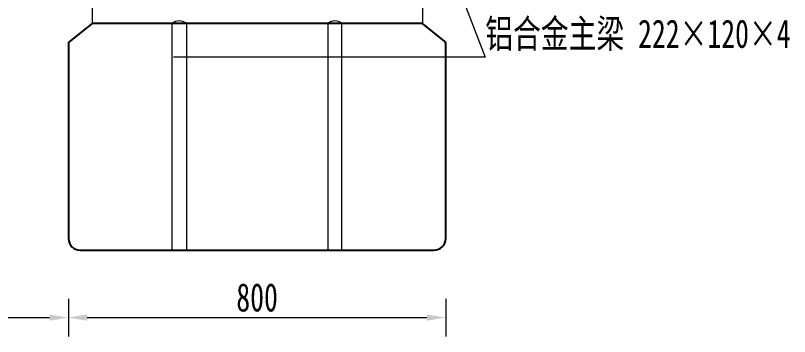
# Model space of a CAD drawing. Extents: x 36536 to 256213, y 18389 to 106449.
# Drawn here: x 249107 to 250748, y 82737 to 83417 of the extents above; entities that cross this region are included whole.
import ezdxf
from ezdxf import colors
from ezdxf.entities.mleader import LeaderData, LeaderLine
from ezdxf.math import Vec2, Vec3

# ---------------------------------------------------------------- set-up
doc = ezdxf.new("R2010")
doc.units = 0
doc.header["$LTSCALE"] = 1000
doc.header["$MEASUREMENT"] = 0
doc.layers.add('01-细实线', color=3, linetype='Continuous', lineweight=18)
doc.layers.add('02-标注', color=3, linetype='Continuous', lineweight=18)
doc.styles.add('3.0号字-阿文', font='', dxfattribs={"width": 0.72})
doc.styles.get('3.0号字-阿文').set_extended_font_data('FangSong_GB2312')
doc.dimstyles.new('1：20阿文', dxfattribs={"dimtxt": 3, "dimasz": 2, "dimexe": 2, "dimexo": 0, "dimtad": 1, "dimdec": 0, "dimlfac": 20, "dimzin": 0, "dimdsep": 46, "dimtxsty": '3.0号字-阿文', "dimcen": 2, "dimclrd": 3, "dimclre": 3, "dimclrt": 3, "dimadec": 0, "dimazin": 0, "dimtfac": 1, "dimtdec": 0, "dimtmove": 1, "dimatfit": 3, "dimfxl": 2, "dimfxlon": 1, "dimtolj": 1, "dimtzin": 0, "dimlwd": 18, "dimlwe": 18, "dimarcsym": 0})

# ---------------------------------------------------------------- blocks, each defined once
blk = doc.blocks.new('050505')
at = {"color": 5}
for p, q in [((-2730450.59668559, 1053019.383532864), (-2730450.59668559, 1052979.383532864)), ((-2729749.866807061, 1053019.383532864), (-2729749.866807061, 1052979.383532864))]:
    blk.add_line(p, q, dxfattribs=at)
at = {"color": 5, "lineweight": -3}
for points in [[(-2730450.59668559, 1053019.383532864), (-2729750.59668559, 1053019.287493464), (-2729705.587081668, 1053019.373947371, 0.4136510891193514), (-2729700.59668559, 1053024.373938147), (-2729700.59668559, 1053049.383532864), (-2730500.59668559, 1053049.383532864), (-2730500.59668559, 1053024.383532864, 0.414213562373095), (-2730495.59668559, 1053019.383532864)], [(-2729702.473210352, 1052941.468655497), (-2729749.866807061, 1052979.383532864), (-2730450.59668559, 1052979.383532864), (-2730498.720160828, 1052940.884752674, 0.2278377915826685), (-2730500.59668559, 1052936.980408627), (-2730500.59668559, 1052524.383532864, 0.414213562373095), (-2730475.59668559, 1052499.383532864), (-2729725.59668559, 1052499.383532864, 0.414213562373095), (-2729700.59668559, 1052524.383532864), (-2729700.59668559, 1052937.56431145, 0.2278377915826685)]]:
    blk.add_lwpolyline(points, format="xyb", close=True, dxfattribs=at)
at = {"color": 5}
for points in [[(-2730280.59668559, 1052979.383532864), (-2730250.59668559, 1052979.383532864), (-2730250.59668559, 1052499.383532864), (-2730280.59668559, 1052499.383532864)], [(-2729920.59668559, 1052979.383532864), (-2729950.59668559, 1052979.383532864), (-2729950.59668559, 1052499.383532864), (-2729920.59668559, 1052499.383532864)]]:
    blk.add_lwpolyline(points, close=True, dxfattribs=at)
for centre in [(-2730265.59668559, 1052962.076294267), (-2729935.59668559, 1052962.076294267)]:
    blk.add_arc(centre, 22.90284933950902, 49.08487340489637, 130.9151265951036, dxfattribs=at)
blk = doc.blocks.new('*D699')
at = {"layer": '02-标注', "color": 3, "linetype": 'Continuous', "lineweight": 18, "transparency": 16777216}
for p, q in [((248556.0239676537, 82111.21156668919), (248556.0239676537, 82107.21156668919)), ((248580.4343737604, 82111.21156668919), (248580.4343737604, 82107.21156668919)), ((248558.0239676537, 82109.21156668919), (248578.4343737604, 82109.21156668919))]:
    blk.add_line(p, q, dxfattribs=at)
at = {"layer": '02-标注', "color": 3, "transparency": 16777216}
for points in [[(248558.0239676537, 82109.54490002252), (248558.0239676537, 82108.87823335586), (248556.0239676537, 82109.21156668919)], [(248578.4343737604, 82109.54490002252), (248578.4343737604, 82108.87823335586), (248580.4343737604, 82109.21156668919)]]:
    blk.add_solid(points, dxfattribs=at)
at = {"layer": 'Defpoints', "color": 0, "transparency": 16777216}
for p in [(248580.4343737604, 82125.55438382388), (248556.0239676537, 82123.7078991069), (248580.4343737604, 82109.21156668919)]:
    blk.add_point(p, dxfattribs=at)
at = {"layer": '02-标注', "color": 3, "transparency": 16777216, "insert": (248568.2291707071, 82111.33656668919), "char_height": 3, "attachment_point": 5, "style": '3.0号字-阿文'}
blk.add_mtext('\\A1;488', dxfattribs=at)
blk = doc.blocks.new('*D700')
at = {"layer": '02-标注', "color": 3, "linetype": 'Continuous', "lineweight": 18, "transparency": 16777216}
for p, q in [((248580.4343737604, 82111.21156668919), (248580.4343737604, 82107.21156668919)), ((248620.4343737976, 82111.21156668919), (248620.4343737976, 82107.21156668919)), ((248582.4343737604, 82109.21156668919), (248618.4343737976, 82109.21156668919))]:
    blk.add_line(p, q, dxfattribs=at)
at = {"layer": '02-标注', "color": 3, "transparency": 16777216}
for points in [[(248582.4343737604, 82109.54490002252), (248582.4343737604, 82108.87823335586), (248580.4343737604, 82109.21156668919)], [(248618.4343737976, 82109.54490002252), (248618.4343737976, 82108.87823335586), (248620.4343737976, 82109.21156668919)]]:
    blk.add_solid(points, dxfattribs=at)
at = {"layer": 'Defpoints', "color": 0, "transparency": 16777216}
for p in [(248580.4343737604, 82125.55438382388), (248620.4343737976, 82125.55438382388), (248620.4343737976, 82109.21156668919)]:
    blk.add_point(p, dxfattribs=at)
at = {"layer": '02-标注', "color": 3, "transparency": 16777216, "insert": (248600.434373779, 82111.33656668919), "char_height": 3, "attachment_point": 5, "style": '3.0号字-阿文'}
blk.add_mtext('\\A1;800', dxfattribs=at)
blk = doc.blocks.new('_Dot')
at = {"color": 0, "linetype": 'ByBlock', "lineweight": -2}
blk.add_line((-0.5, 0), (-1, 0), dxfattribs=at)
at = {"color": 0, "linetype": 'ByBlock', "const_width": 0.5}
blk.add_lwpolyline([(-0.25, 0, 1), (0.25, 0, 1)], format="xyb", close=True, dxfattribs=at)
blk = doc.blocks.new('hajshfjsf')
at = {"layer": '01-细实线', "xscale": 0.05000000004656613, "yscale": 0.05000000004656613, "zscale": 0.05000000004656613}
blk.add_blockref('050505', (385105.4643351887, 29491.38020791137), dxfattribs=at)
at = {"layer": '02-标注'}
for base, p1, p2, picture, middle in [((248580.4343737604, 82109.21156668919), (248556.0239676537, 82123.7078991069), (248580.4343737604, 82125.55438382388), '*D699', (248568.2291707071, 82111.33656668919)), ((248620.4343737976, 82109.21156668919), (248580.4343737604, 82125.55438382388), (248620.4343737976, 82125.55438382388), '*D700', (248600.434373779, 82111.33656668919))]:
    dim = blk.add_linear_dim(base=base, p1=p1, p2=p2, dimstyle='1：20阿文', dxfattribs=at)
    dim.commit()
    dim.dimension.update_dxf_attribs({"geometry": picture, "text_midpoint": middle})
at = {"layer": '01-细实线'}
ml = blk.add_multileader_mtext('Standard', dxfattribs=at)
ml.set_content('铝合金主梁 222×120×4', color=4, style='3.0号字-阿文')
ml.set_leader_properties(color=256, linetype='Continuous', lineweight=18)
ml.set_arrow_properties(name='DOT')
ml.build(insert=Vec2(0, 0))
ml.multileader.update_dxf_attribs({"has_dogleg": 0, "text_left_attachment_type": 5, "text_right_attachment_type": 5, "dogleg_length": 0.36, "arrow_head_size": 0.5})
ctx = ml.context
ctx.base_point, ctx.char_height, ctx.arrow_head_size, ctx.landing_gap_size, ctx.plane_origin = Vec3(248624.6227658904, 82136.80578421638), 3, 0.5, 0, Vec3(248621.0076320699, 82148.03906975943)
ctx.left_attachment, ctx.right_attachment = 5, 5
notes = []
notes.append((ctx, [(1, (1, 1, 0), (248624.2627658905, 82136.80578421638), (1, 0), 0.36, [(0, [(248620.5707745303, 82147.28241030523)], 0, [])])]))
ctx.mtext.insert, ctx.mtext.flow_direction = Vec3(248624.6227658904, 82140.77875718917), 5
for ctx, leaders in notes:
    for number, flags, end, landing, length, lines in leaders:
        leader = LeaderData()
        leader.index, (leader.has_last_leader_line, leader.has_dogleg_vector, leader.attachment_direction) = number, flags
        leader.last_leader_point, leader.dogleg_vector, leader.dogleg_length = Vec3(end), Vec3(landing), length
        for number, points, colour, breaks in lines:
            line = LeaderLine()
            line.index, line.vertices, line.color, line.breaks = number, Vec3.list(points), colors.encode_raw_color(colour), breaks
            leader.lines.append(line)
        ctx.leaders.append(leader)

msp = doc.modelspace()

# ---------------------------------------------------------------- block references
at = {"xscale": 20, "yscale": 20, "zscale": 20}
msp.add_blockref('hajshfjsf', (-4722389.489873517, -1559406.987963918), dxfattribs=at)

doc.saveas('drawing.dxf')
